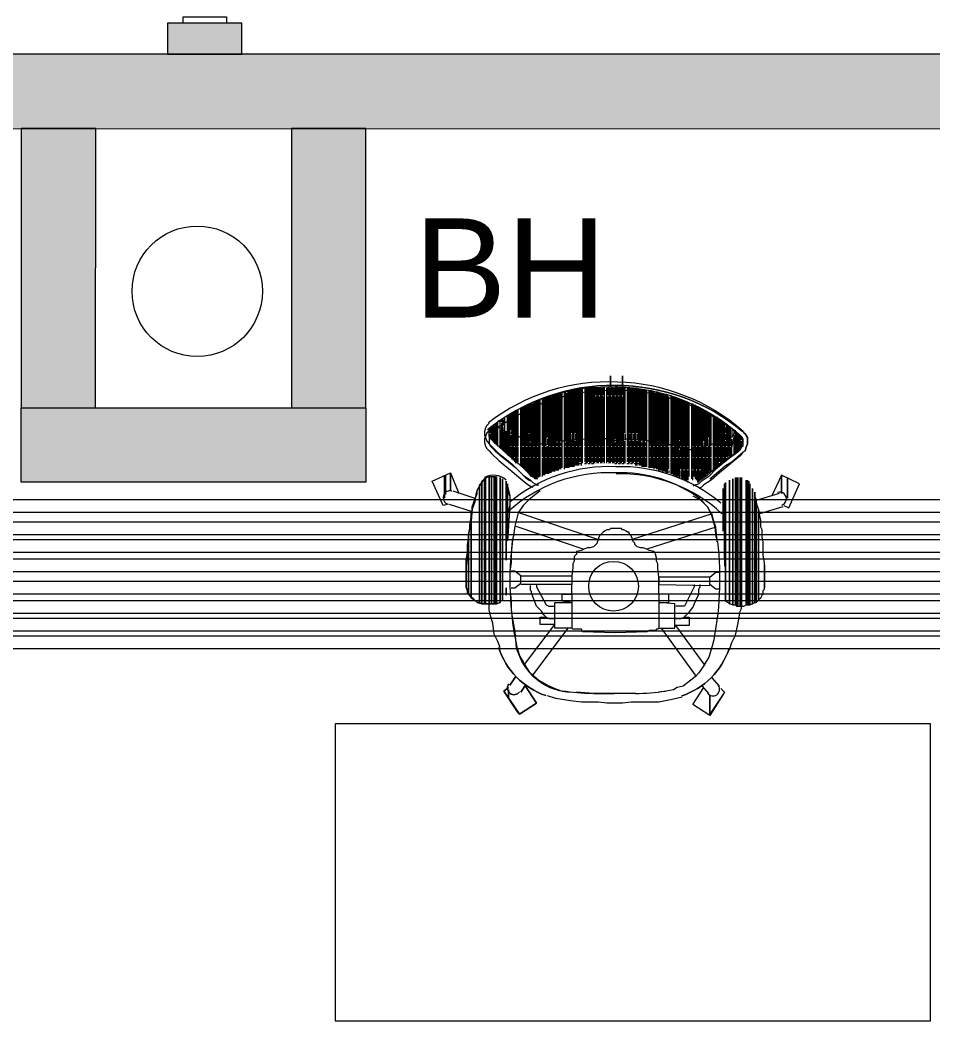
# Model space of a CAD drawing. Header units: metres. Extents: x 29 to 86.9, y -23.2 to 39.7.
# Drawn here: x 73.552 to 75.393, y -15.424 to -13.406 of the extents above; entities that cross this region are included whole.
import ezdxf

# ---------------------------------------------------------------- set-up
doc = ezdxf.new("R2010")
doc.units = ezdxf.units.M
doc.header["$LTSCALE"] = 100
doc.layers.get('0').update_dxf_attribs({"color": 254})
doc.layers.add('Arqui', color=8, linetype='Continuous', lineweight=0)
doc.layers.add('P-PIPE', color=7, linetype='Continuous', lineweight=18)
doc.styles.add('PDF Arial', font='arial.ttf')

# ---------------------------------------------------------------- blocks, each defined once
blk = doc.blocks.new('A$C9582355f')
at = {"layer": 'Arqui', "ltscale": 0.03}
h = blk.add_hatch(color=256, dxfattribs=at)
h.dxf.hatch_style = 1
h.paths.add_polyline_path([(53.7142, 9.5392), (53.7142, 9.6892), (45.0166, 9.6891), (45.0165, 9.752), (44.8665, 9.752), (44.8666, 9.6892), (42.2667, 9.6898), (42.2668, 8.8269), (42.7667, 8.8263), (42.7667, 9.5396), (42.6167, 9.5396), (42.6166, 8.9764), (42.4168, 8.9769), (42.4167, 9.5398)])
h = blk.add_hatch(color=256, dxfattribs=at)
h.dxf.hatch_style = 1
h.paths.add_polyline_path([(45.1166, 9.5396), (45.1165, 8.9764), (45.2666, 8.9764), (45.2666, 9.5396)])
h.paths.add_polyline_path([(45.2666, 8.9764), (45.2666, 8.8263), (44.5715, 8.8263), (44.5715, 9.5396), (44.7216, 9.5396), (44.7215, 8.9764)])
at = {"layer": 'Arqui'}
for points in [[(44.8665, 9.752), (44.8666, 9.6892), (45.0166, 9.6892), (45.0165, 9.752)], [(53.7142, 9.5392), (53.7142, 9.6892), (42.4167, 9.6898), (42.4167, 9.5397)], [(44.5715, 9.5396), (44.5715, 8.9764), (44.7215, 8.9764), (44.7216, 9.5396)], [(45.1166, 9.5396), (45.1165, 8.9764), (45.2666, 8.9764), (45.2666, 9.5396)], [(45.7599, 9.019), (45.7599, 9.0411)], [(45.7843, 9.019), (45.7843, 9.0411)], [(45.7843, 9.019), (45.7843, 9.0411)], [(45.2666, 8.9764), (45.2666, 8.8263), (44.5715, 8.8263), (44.5715, 8.9763)], [(45.6621, 8.5862), (45.6621, 8.6008), (45.6816, 8.6008), (45.6816, 8.5837)], [(45.6474, 8.5837), (45.6816, 8.5837), (45.6816, 8.5324), (45.6474, 8.5324)], [(45.8895, 8.5813), (45.8577, 8.5837), (45.8577, 8.5324), (45.8895, 8.5324)], [(45.5691, 8.4345), (45.5569, 8.4174)], [(45.5887, 8.4174), (45.5789, 8.4028)], [(45.5887, 8.415), (45.6107, 8.3807), (45.5765, 8.3587), (45.5447, 8.4052), (45.5545, 8.4125), (45.5447, 8.4052), (45.5765, 8.3587), (45.6107, 8.3807)], [(45.574, 8.3612), (45.5447, 8.4052)], [(46.4055, 8.3392), (45.2047, 8.3392), (45.2047, 7.74), (46.4055, 7.74)]]:
    blk.add_lwpolyline(points, close=True, dxfattribs=at)
for points in [[(44.898, 9.752), (44.898, 9.7646), (44.9851, 9.7646), (44.9851, 9.752)], [(45.6425, 8.8478), (45.6425, 8.9041), (45.6425, 9.0019)], [(45.6449, 8.8992), (45.6449, 9.0019)], [(45.6474, 8.8478), (45.6474, 8.9065), (45.6474, 9.0019)], [(45.6498, 8.8503), (45.6498, 9.0044)], [(45.6523, 8.9114), (45.6523, 9.0044)], [(45.6547, 8.8503), (45.6547, 8.909), (45.6547, 9.0044)], [(45.6572, 8.8527), (45.6572, 9.0068)], [(45.6596, 8.9114), (45.6596, 9.0068)], [(45.6621, 8.8552), (45.6621, 8.909), (45.6621, 9.0068)], [(45.667, 8.8527), (45.667, 9.0068)], [(45.6694, 8.9114), (45.6694, 9.0068), (45.6694, 9.0093)], [(45.6719, 8.8552), (45.6719, 8.909), (45.6719, 9.0068)], [(45.6743, 8.8552), (45.6743, 9.0093)], [(45.6767, 8.8992), (45.6767, 9.0068), (45.6767, 9.0093)], [(45.6792, 8.8576), (45.6792, 8.909), (45.6792, 9.0117)], [(45.6816, 8.9261), (45.6816, 9.0117)], [(45.6841, 8.8992), (45.6841, 9.0068), (45.6841, 9.0117)], [(45.6865, 8.8576), (45.6865, 8.9114), (45.6865, 9.0117)], [(45.689, 8.9261), (45.689, 9.0117)], [(45.6914, 8.8992), (45.6914, 9.0068), (45.6914, 9.0142)], [(45.6939, 8.8601), (45.6939, 8.9114), (45.6939, 9.0142)], [(45.6963, 8.8601), (45.6963, 8.9139), (45.6963, 9.0142)], [(45.6988, 8.8992), (45.6988, 9.0068), (45.6988, 9.0142)], [(45.7012, 8.8601), (45.7012, 9.0142)], [(45.7036, 8.865), (45.7036, 8.9139), (45.7036, 9.0142)], [(45.7085, 8.8992), (45.7085, 9.0068), (45.7085, 9.0166)], [(45.711, 8.8625), (45.711, 9.0166)], [(45.7134, 8.865), (45.7134, 8.9139), (45.7134, 9.0166)], [(45.7159, 8.8992), (45.7159, 9.0068), (45.7159, 9.0166)], [(45.7183, 8.8625), (45.7183, 9.0166)], [(45.7208, 8.865), (45.7208, 8.9139), (45.7208, 9.0166)], [(45.7232, 8.8992), (45.7232, 9.0068), (45.7232, 9.0166)], [(45.7257, 8.8625), (45.7257, 9.0166)], [(45.7281, 8.865), (45.7281, 8.9139), (45.7281, 9.0166)], [(45.7305, 9.0019), (45.7305, 9.0068), (45.7305, 9.0166), (45.7305, 9.019)], [(45.733, 8.865), (45.733, 9.019)], [(45.7354, 8.865), (45.7354, 8.9139), (45.7354, 9.0166)], [(45.7379, 9.0019), (45.7379, 9.0068), (45.7379, 9.0166), (45.7379, 9.019)], [(45.7403, 8.865), (45.7403, 9.019)], [(45.7428, 8.865), (45.7428, 8.9139), (45.7428, 9.0166)], [(45.7452, 9.0019), (45.7452, 9.0068), (45.7452, 9.0166), (45.7452, 9.019)], [(45.7477, 8.865), (45.7477, 9.019)], [(45.7526, 8.865), (45.7526, 8.9139), (45.7526, 9.0166)], [(45.755, 9.0019), (45.755, 9.0068), (45.755, 9.0166), (45.755, 9.019)], [(45.7574, 8.865), (45.7574, 9.019)], [(45.7599, 8.865), (45.7599, 8.9139), (45.7599, 9.0166)], [(45.7623, 9.0019), (45.7623, 9.0068), (45.7623, 9.0166), (45.7623, 9.019)], [(45.7648, 8.865), (45.7648, 9.019)], [(45.7672, 8.865), (45.7672, 8.9139), (45.7672, 9.0166)], [(45.7697, 9.0019), (45.7697, 9.0068), (45.7697, 9.0166), (45.7697, 9.019)], [(45.7721, 8.8625), (45.7721, 9.019)], [(45.7746, 8.865), (45.7746, 8.9139), (45.7746, 9.0166)], [(45.777, 9.0019), (45.777, 9.0068), (45.777, 9.0166), (45.777, 9.019)], [(45.7795, 8.8625), (45.7795, 9.019)], [(45.7819, 8.865), (45.7819, 8.9139), (45.7819, 9.0166)], [(45.7843, 9.0019), (45.7843, 9.0068), (45.7843, 9.0166), (45.7843, 9.019)], [(45.7868, 8.8625), (45.7868, 9.019)], [(45.7892, 8.9261), (45.7892, 9.0166)], [(45.7941, 8.8992), (45.7941, 9.0068), (45.7941, 9.0166)], [(45.7966, 8.8625), (45.7966, 8.9114), (45.7966, 9.0166)], [(45.799, 8.9261), (45.799, 9.0166)], [(45.8015, 8.8992), (45.8015, 9.0068), (45.8015, 9.0166)], [(45.8039, 8.8625), (45.8039, 8.9114), (45.8039, 9.0166)], [(45.8064, 8.9261), (45.8064, 9.0166)], [(45.8088, 8.8992), (45.8088, 9.0068), (45.8088, 9.0166)], [(45.8113, 8.8601), (45.8113, 8.9114), (45.8113, 9.0166)], [(45.8137, 8.9261), (45.8137, 9.0166)], [(45.8161, 8.8992), (45.8161, 9.0068), (45.8161, 9.0142)], [(45.8186, 8.8601), (45.8186, 8.9114), (45.8186, 9.0142)], [(45.821, 8.8601), (45.821, 9.0142)], [(45.8235, 8.9114), (45.8235, 9.0068), (45.8235, 9.0142)], [(45.8259, 8.8576), (45.8259, 8.909), (45.8259, 9.0142)], [(45.8284, 8.8576), (45.8284, 9.0142)], [(45.8308, 8.9114), (45.8308, 9.0068), (45.8308, 9.0117)], [(45.8333, 8.8576), (45.8333, 8.909), (45.8333, 9.0117)], [(45.8382, 8.8552), (45.8382, 9.0117)], [(45.8406, 8.8992), (45.8406, 9.0068), (45.8406, 9.0117)], [(45.843, 8.8552), (45.843, 8.909), (45.843, 9.0117)], [(45.8455, 8.8552), (45.8455, 8.9065), (45.8455, 9.0093)], [(45.8479, 8.8992), (45.8479, 9.0068), (45.8479, 9.0093)], [(45.8504, 8.8552), (45.8504, 8.9065), (45.8504, 9.0068)], [(45.8528, 8.8527), (45.8528, 8.9065), (45.8528, 9.0093)], [(45.8553, 8.8992), (45.8553, 9.0068), (45.8553, 9.0093)], [(45.8577, 8.8503), (45.8577, 8.9065), (45.8577, 9.0068)], [(45.8602, 8.8503), (45.8602, 8.9041), (45.8602, 9.0068)], [(45.8626, 8.8992), (45.8626, 8.9017), (45.8626, 9.0068)], [(45.8651, 8.8478), (45.8651, 9.0044)], [(45.8675, 8.8478), (45.8675, 8.9017), (45.8675, 9.0044)], [(45.8699, 8.8992), (45.8699, 8.9017), (45.8699, 9.0044)], [(45.8724, 8.8454), (45.8724, 9.0044)], [(45.8748, 8.8454), (45.8748, 8.9017), (45.8748, 9.0019)], [(45.8822, 8.843), (45.8822, 9.0019)], [(45.5911, 8.8992), (45.5911, 8.9824)], [(45.5936, 8.8454), (45.5936, 8.9114), (45.5936, 8.9824)], [(45.596, 8.9261), (45.596, 8.9848)], [(45.5985, 8.9114), (45.5985, 8.9848)], [(45.6009, 8.8381), (45.6009, 8.909), (45.6009, 8.9848)], [(45.6034, 8.8381), (45.6034, 8.9065), (45.6034, 8.9848)], [(45.6058, 8.8992), (45.6058, 8.9872)], [(45.6083, 8.8332), (45.6083, 8.9065), (45.6083, 8.9897)], [(45.6107, 8.8332), (45.6107, 8.9065), (45.6107, 8.9897)], [(45.6132, 8.8992), (45.6132, 8.9041), (45.6132, 8.9897)], [(45.6156, 8.8356), (45.6156, 8.9041), (45.6156, 8.9921)], [(45.618, 8.8381), (45.618, 8.9041), (45.618, 8.9946)], [(45.6229, 8.8992), (45.6229, 8.9041), (45.6229, 8.9946)], [(45.6254, 8.8405), (45.6254, 8.9041), (45.6254, 8.9946)], [(45.6278, 8.8405), (45.6278, 8.9041), (45.6278, 8.997)], [(45.6303, 8.8992), (45.6303, 8.9017), (45.6303, 8.997)], [(45.6327, 8.9163), (45.6327, 8.997)], [(45.6352, 8.843), (45.6352, 8.9017), (45.6352, 8.9995)], [(45.6376, 8.8992), (45.6376, 8.9017), (45.6376, 8.9995)], [(45.6401, 8.8454), (45.6401, 8.9041), (45.6401, 8.9995)], [(45.7305, 8.8992), (45.7305, 8.9995)], [(45.7379, 8.8992), (45.7379, 8.9995)], [(45.7452, 8.8992), (45.7452, 8.9995)], [(45.755, 8.8992), (45.755, 8.9995)], [(45.7623, 8.8992), (45.7623, 8.9995)], [(45.7697, 8.9139), (45.7697, 8.9995)], [(45.777, 8.8992), (45.777, 8.9995)], [(45.7843, 8.8992), (45.7843, 8.9995)], [(45.8773, 8.8992), (45.8773, 8.9017), (45.8773, 8.9995)], [(45.8846, 8.843), (45.8846, 8.9017), (45.8846, 8.9995)], [(45.8871, 8.8992), (45.8871, 8.9017), (45.8871, 8.9995)], [(45.8895, 8.8405), (45.8895, 8.9995)], [(45.892, 8.8381), (45.892, 8.8992), (45.892, 8.997)], [(45.8944, 8.8992), (45.8944, 8.997)], [(45.8968, 8.8381), (45.8968, 8.8968), (45.8968, 8.9946)], [(45.8993, 8.9114), (45.8993, 8.9946)], [(45.9017, 8.8992), (45.9017, 8.9946)], [(45.9042, 8.8332), (45.9042, 8.8919), (45.9042, 8.9921)], [(45.9066, 8.8332), (45.9066, 8.9921)], [(45.9091, 8.8992), (45.9091, 8.9897)], [(45.9115, 8.8307), (45.9115, 8.8919), (45.9115, 8.9897)], [(45.914, 8.8283), (45.914, 8.9897)], [(45.9164, 8.8992), (45.9164, 8.9872)], [(45.9189, 8.8381), (45.9189, 8.8919), (45.9189, 8.9872)], [(45.9237, 8.8332), (45.9237, 8.9848)], [(45.9262, 8.8992), (45.9262, 8.9848)], [(45.9286, 8.8381), (45.9286, 8.8943), (45.9286, 8.9824)], [(45.9311, 8.8332), (45.9311, 8.9824)], [(45.5569, 8.8796), (45.5569, 8.9628)], [(45.5594, 8.931), (45.5594, 8.9652)], [(45.5618, 8.8723), (45.5618, 8.9237), (45.5618, 8.9652)], [(45.5642, 8.8699), (45.5642, 8.9212), (45.5642, 8.9677)], [(45.5667, 8.8992), (45.5667, 8.9677)], [(45.5691, 8.865), (45.5691, 8.9212), (45.5691, 8.9701)], [(45.5716, 8.865), (45.5716, 8.9188), (45.5716, 8.9701)], [(45.574, 8.8992), (45.574, 8.9188), (45.574, 8.9726)], [(45.5789, 8.8601), (45.5789, 8.9188), (45.5789, 8.975)], [(45.5814, 8.8576), (45.5814, 8.9163), (45.5814, 8.975)], [(45.5838, 8.8992), (45.5838, 8.9163), (45.5838, 8.9775)], [(45.5863, 8.8552), (45.5863, 8.9775)], [(45.5887, 8.8503), (45.5887, 8.9139), (45.5887, 8.9799)], [(45.9335, 8.8992), (45.9335, 8.9799)], [(45.936, 8.8258), (45.936, 8.8943), (45.936, 8.9775)], [(45.9384, 8.8283), (45.9384, 8.8968), (45.9384, 8.9775)], [(45.9409, 8.8992), (45.9409, 8.975)], [(45.9433, 8.8332), (45.9433, 8.8968), (45.9433, 8.975)], [(45.9458, 8.8356), (45.9458, 8.8992), (45.9458, 8.9726)], [(45.9482, 8.909), (45.9482, 8.9726)], [(45.9506, 8.8381), (45.9506, 8.9701)], [(45.9531, 8.8405), (45.9531, 8.9017), (45.9531, 8.9701)], [(45.9555, 8.8992), (45.9555, 8.9017), (45.9555, 8.9677)], [(45.958, 8.9163), (45.958, 8.9677)], [(45.9604, 8.8478), (45.9604, 8.9041), (45.9604, 8.9652)], [(45.9629, 8.8992), (45.9629, 8.9041), (45.9629, 8.9628)], [(45.5153, 8.9457), (45.5104, 8.9408), (45.508, 8.9359), (45.5056, 8.9286), (45.5056, 8.9212), (45.508, 8.9163), (45.5104, 8.909), (45.5153, 8.9041), (45.5202, 8.8992), (45.5349, 8.8845), (45.5471, 8.8748), (45.5618, 8.8625), (45.5765, 8.8478), (45.5887, 8.8356), (45.596, 8.8307), (45.6009, 8.8283)], [(45.5153, 8.9457), (45.5153, 8.9457)], [(45.5251, 8.9065), (45.5251, 8.9432)], [(45.5276, 8.9041), (45.5276, 8.9432)], [(45.53, 8.9017), (45.53, 8.9457)], [(45.5325, 8.8992), (45.5325, 8.9432), (45.5325, 8.9481)], [(45.5373, 8.8968), (45.5373, 8.9359), (45.5373, 8.9506)], [(45.5398, 8.9481), (45.5398, 8.9506)], [(45.5422, 8.8943), (45.5422, 8.931), (45.5422, 8.953)], [(45.5447, 8.9457), (45.5447, 8.953)], [(45.5447, 8.9408), (45.5447, 8.9432)], [(45.5471, 8.887), (45.5471, 8.9286), (45.5471, 8.9555)], [(45.552, 8.8821), (45.552, 8.8919), (45.552, 8.9579)], [(45.5545, 8.8796), (45.5545, 8.9261), (45.5545, 8.9603)], [(45.7721, 8.9139), (45.7721, 8.9432)], [(45.9678, 8.8503), (45.9678, 8.9041), (45.9678, 8.9603)], [(45.9702, 8.8527), (45.9702, 8.9065), (45.9702, 8.9603)], [(45.9727, 8.8992), (45.9727, 8.9579)], [(45.9751, 8.8576), (45.9751, 8.9065), (45.9751, 8.9579)], [(45.9776, 8.8576), (45.9776, 8.9065), (45.9776, 8.9555)], [(45.98, 8.8992), (45.98, 8.953)], [(45.9824, 8.8625), (45.9824, 8.909), (45.9824, 8.953)], [(45.9849, 8.865), (45.9849, 8.9506)], [(45.9873, 8.8992), (45.9873, 8.9481)], [(45.9898, 8.8699), (45.9898, 8.9114), (45.9898, 8.9457)], [(45.9922, 8.9408), (45.9922, 8.9457)], [(45.9947, 8.8992), (45.9947, 8.9432)], [(45.5153, 8.931), (45.5104, 8.9261), (45.508, 8.9188), (45.5056, 8.9139), (45.5056, 8.9065), (45.508, 8.8992), (45.5104, 8.8943), (45.5153, 8.8894), (45.5202, 8.8845), (45.5349, 8.8699), (45.5471, 8.8601), (45.5618, 8.8478), (45.5789, 8.8332), (45.5911, 8.8234), (45.5985, 8.8185), (45.6034, 8.8161)], [(45.5153, 8.9237), (45.5153, 8.9286)], [(45.5202, 8.9237), (45.5178, 8.9188), (45.5153, 8.9163), (45.5153, 8.9114), (45.5153, 8.909), (45.5153, 8.9041), (45.5178, 8.8992), (45.5227, 8.8943), (45.5276, 8.8894), (45.5422, 8.8772), (45.5545, 8.8674), (45.5691, 8.8552), (45.5838, 8.8405), (45.5985, 8.8307), (45.6034, 8.8258), (45.6083, 8.8234), (45.6107, 8.8209), (45.6156, 8.8209)], [(45.5178, 8.9261), (45.5178, 8.9334)], [(45.5178, 8.9139), (45.5178, 8.9237)], [(45.5202, 8.9114), (45.5202, 8.9383)], [(45.5227, 8.909), (45.5227, 8.9408)], [(45.5398, 8.8943), (45.5398, 8.931)], [(45.5496, 8.8845), (45.5496, 8.9286), (45.5422, 8.8919)], [(45.5447, 8.9383), (45.5447, 8.931)], [(45.5447, 8.8894), (45.5447, 8.8919), (45.5447, 8.9286)], [(45.5594, 8.9286), (45.5594, 8.9237)], [(45.5594, 8.8992), (45.5594, 8.9212)], [(45.596, 8.9237), (45.596, 8.9114)], [(45.6816, 8.9237), (45.6816, 8.9114)], [(45.689, 8.9237), (45.689, 8.9114)], [(45.7892, 8.9237), (45.7892, 8.9114)], [(45.799, 8.9237), (45.799, 8.9114)], [(45.8064, 8.9237), (45.8064, 8.9114)], [(45.8137, 8.9237), (45.8137, 8.9114)], [(46.0216, 8.9212), (46.024, 8.9163), (46.0265, 8.9139), (46.0265, 8.909), (46.0265, 8.9041), (46.0265, 8.8992), (46.024, 8.8968), (46.0216, 8.8919), (46.0167, 8.887), (45.9996, 8.8748), (45.9873, 8.865), (45.9727, 8.8527), (45.958, 8.8381), (45.9433, 8.8283), (45.9384, 8.8234), (45.9335, 8.8209), (45.9311, 8.8209), (45.9262, 8.8185)], [(46.0289, 8.9261), (46.0314, 8.9237), (46.0362, 8.9163), (46.0362, 8.909), (46.0362, 8.9041), (46.0338, 8.8968), (46.0314, 8.8894), (46.0265, 8.887), (46.0216, 8.8796), (46.0069, 8.8674), (45.9947, 8.8576), (45.98, 8.8454), (45.9629, 8.8307), (45.9482, 8.8209), (45.9433, 8.8161), (45.9384, 8.8136)], [(45.9604, 8.8332), (45.9776, 8.8478), (45.9922, 8.8601), (46.0045, 8.8674), (46.0216, 8.8821), (46.0265, 8.887), (46.0314, 8.8894), (46.0338, 8.8968), (46.0362, 8.9041), (46.0362, 8.909), (46.0362, 8.9163), (46.0314, 8.9237), (46.0289, 8.9261), (46.0289, 8.9286)], [(45.9922, 8.9261), (45.9922, 8.9383)], [(45.9922, 8.9237), (45.9922, 8.9114)], [(45.9971, 8.8748), (45.9971, 8.9408)], [(45.9996, 8.8796), (45.9996, 8.9163), (45.9996, 8.9383)], [(46.0093, 8.8821), (46.0093, 8.9212), (45.9996, 8.8772)], [(46.002, 8.8992), (46.002, 8.9163), (46.002, 8.9359)], [(46.0045, 8.9334), (46.0045, 8.9359)], [(46.0045, 8.931), (46.0045, 8.9163)], [(46.0118, 8.8845), (46.0118, 8.8919), (46.0118, 8.931)], [(46.0142, 8.887), (46.0142, 8.9286)], [(46.0167, 8.8894), (46.0167, 8.9261)], [(46.0191, 8.8919), (46.0191, 8.9237)], [(46.0216, 8.8943), (46.0216, 8.9212)], [(45.9678, 8.9041), (45.936, 8.8943), (45.9213, 8.8919), (45.9042, 8.8919), (45.8993, 8.8968), (45.892, 8.8992), (45.8846, 8.9017), (45.8626, 8.9017), (45.8602, 8.9065), (45.8186, 8.9114), (45.7721, 8.9139), (45.7232, 8.9139), (45.6816, 8.9114), (45.6792, 8.909), (45.6572, 8.909), (45.6498, 8.909), (45.6425, 8.9041), (45.6376, 8.9017), (45.618, 8.9041), (45.6058, 8.9065), (45.574, 8.9188)], [(45.596, 8.843), (45.596, 8.909)], [(45.5985, 8.8992), (45.5985, 8.9065)], [(45.6327, 8.9139), (45.6327, 8.9017)], [(45.6523, 8.8992), (45.6523, 8.9065)], [(45.6596, 8.8992), (45.6596, 8.9065)], [(45.6694, 8.8992), (45.6694, 8.9065)], [(45.6816, 8.8576), (45.6816, 8.909)], [(45.689, 8.8601), (45.689, 8.909)], [(45.7697, 8.909), (45.7697, 8.9114)], [(45.7697, 8.8992), (45.7697, 8.9065)], [(45.7892, 8.865), (45.7892, 8.909)], [(45.799, 8.865), (45.799, 8.909)], [(45.8064, 8.865), (45.8064, 8.909)], [(45.8137, 8.8601), (45.8137, 8.909)], [(45.8235, 8.8992), (45.8235, 8.9065)], [(45.8308, 8.8992), (45.8308, 8.9065)], [(45.8993, 8.909), (45.8993, 8.8943)], [(45.9482, 8.9065), (45.9482, 8.8992)], [(45.958, 8.9139), (45.958, 8.9017)], [(45.9922, 8.8699), (45.9922, 8.909)], [(46.0045, 8.8796), (46.0045, 8.9139)], [(46.024, 8.9114), (46.024, 8.9188)], [(46.024, 8.8968), (46.024, 8.909)], [(46.0265, 8.9017), (46.0265, 8.9139)], [(45.5594, 8.8772), (45.5594, 8.8821), (45.5594, 8.8919), (45.5594, 8.8968)], [(45.5667, 8.8772), (45.5667, 8.8821), (45.5667, 8.8919), (45.5667, 8.8968)], [(45.574, 8.8772), (45.574, 8.8821), (45.574, 8.8919), (45.574, 8.8968)], [(45.5838, 8.8772), (45.5838, 8.8821), (45.5838, 8.8919), (45.5838, 8.8968)], [(45.5911, 8.8772), (45.5911, 8.8821), (45.5911, 8.8919), (45.5911, 8.8968)], [(45.5985, 8.8772), (45.5985, 8.8821), (45.5985, 8.8919), (45.5985, 8.8968)], [(45.6058, 8.8772), (45.6058, 8.8821), (45.6058, 8.8919), (45.6058, 8.8968)], [(45.6132, 8.8772), (45.6132, 8.8821), (45.6132, 8.8919), (45.6132, 8.8968)], [(45.6229, 8.8772), (45.6229, 8.8821), (45.6229, 8.8919), (45.6229, 8.8968)], [(45.6303, 8.8772), (45.6303, 8.8821), (45.6303, 8.8919), (45.6303, 8.8968)], [(45.6327, 8.843), (45.6327, 8.8992)], [(45.6376, 8.8772), (45.6376, 8.8821), (45.6376, 8.8919), (45.6376, 8.8968)], [(45.6449, 8.8772), (45.6449, 8.8821), (45.6449, 8.8919), (45.6449, 8.8968)], [(45.6523, 8.8772), (45.6523, 8.8821), (45.6523, 8.8919), (45.6523, 8.8968)], [(45.6596, 8.8772), (45.6596, 8.8821), (45.6596, 8.8919), (45.6596, 8.8968)], [(45.6694, 8.8772), (45.6694, 8.8821), (45.6694, 8.8919), (45.6694, 8.8968)], [(45.6767, 8.8772), (45.6767, 8.8821), (45.6767, 8.8919), (45.6767, 8.8968)], [(45.6841, 8.8772), (45.6841, 8.8821), (45.6841, 8.8919), (45.6841, 8.8968)], [(45.6914, 8.8772), (45.6914, 8.8821), (45.6914, 8.8919), (45.6914, 8.8968)], [(45.6988, 8.8772), (45.6988, 8.8821), (45.6988, 8.8919), (45.6988, 8.8968)], [(45.7085, 8.8772), (45.7085, 8.8821), (45.7085, 8.8919), (45.7085, 8.8968)], [(45.7159, 8.8772), (45.7159, 8.8821), (45.7159, 8.8919), (45.7159, 8.8968)], [(45.7232, 8.8772), (45.7232, 8.8821), (45.7232, 8.8919), (45.7232, 8.8968)], [(45.7305, 8.8772), (45.7305, 8.8821), (45.7305, 8.8919), (45.7305, 8.8968)], [(45.7379, 8.8772), (45.7379, 8.8821), (45.7379, 8.8919), (45.7379, 8.8968)], [(45.7452, 8.8772), (45.7452, 8.8821), (45.7452, 8.8919), (45.7452, 8.8968)], [(45.755, 8.8772), (45.755, 8.8821), (45.755, 8.8919), (45.755, 8.8968)], [(45.7623, 8.8772), (45.7623, 8.8821), (45.7623, 8.8919), (45.7623, 8.8968)], [(45.7697, 8.8772), (45.7697, 8.8821), (45.7697, 8.8919), (45.7697, 8.8968)], [(45.777, 8.8772), (45.777, 8.8821), (45.777, 8.8919), (45.777, 8.8968)], [(45.7843, 8.8772), (45.7843, 8.8821), (45.7843, 8.8919), (45.7843, 8.8968)], [(45.7941, 8.8772), (45.7941, 8.8821), (45.7941, 8.8919), (45.7941, 8.8968)], [(45.8015, 8.8772), (45.8015, 8.8821), (45.8015, 8.8919), (45.8015, 8.8968)], [(45.8088, 8.8772), (45.8088, 8.8821), (45.8088, 8.8919), (45.8088, 8.8968)], [(45.8161, 8.8772), (45.8161, 8.8821), (45.8161, 8.8919), (45.8161, 8.8968)], [(45.8235, 8.8772), (45.8235, 8.8821), (45.8235, 8.8919), (45.8235, 8.8968)], [(45.8308, 8.8772), (45.8308, 8.8821), (45.8308, 8.8919), (45.8308, 8.8968)], [(45.8406, 8.8772), (45.8406, 8.8821), (45.8406, 8.8919), (45.8406, 8.8968)], [(45.8479, 8.8772), (45.8479, 8.8821), (45.8479, 8.8919), (45.8479, 8.8968)], [(45.8553, 8.8772), (45.8553, 8.8821), (45.8553, 8.8919), (45.8553, 8.8968)], [(45.8626, 8.8772), (45.8626, 8.8821), (45.8626, 8.8919), (45.8626, 8.8968)], [(45.8699, 8.8772), (45.8699, 8.8821), (45.8699, 8.8919), (45.8699, 8.8968)], [(45.8773, 8.8772), (45.8773, 8.8821), (45.8773, 8.8919), (45.8773, 8.8968)], [(45.8871, 8.8772), (45.8871, 8.8821), (45.8871, 8.8919), (45.8871, 8.8968)], [(45.8944, 8.8772), (45.8944, 8.8821), (45.8944, 8.8919), (45.8944, 8.8968)], [(45.8993, 8.8356), (45.8993, 8.8919)], [(45.9017, 8.8772), (45.9017, 8.8821), (45.9017, 8.8919), (45.9017, 8.8943), (45.9017, 8.8968)], [(45.9091, 8.8772), (45.9091, 8.8821), (45.9091, 8.8919), (45.9091, 8.8968)], [(45.9164, 8.8772), (45.9164, 8.8821), (45.9164, 8.8919), (45.9164, 8.8968)], [(45.9262, 8.8772), (45.9262, 8.8821), (45.9262, 8.8919), (45.9262, 8.8943), (45.9262, 8.8968)], [(45.9335, 8.8772), (45.9335, 8.8821), (45.9335, 8.8919), (45.9335, 8.8943), (45.9335, 8.8968)], [(45.9409, 8.8772), (45.9409, 8.8821), (45.9409, 8.8919), (45.9409, 8.8968)], [(45.9482, 8.8772), (45.9482, 8.8821), (45.9482, 8.8919), (45.9482, 8.8968)], [(45.9555, 8.8772), (45.9555, 8.8821), (45.9555, 8.8919), (45.9555, 8.8968)], [(45.958, 8.8454), (45.958, 8.8992)], [(45.9629, 8.8772), (45.9629, 8.8821), (45.9629, 8.8919), (45.9629, 8.8968)], [(45.9727, 8.8772), (45.9727, 8.8821), (45.9727, 8.8919), (45.9727, 8.8968)], [(45.98, 8.8772), (45.98, 8.8821), (45.98, 8.8919), (45.98, 8.8968)], [(45.9873, 8.8772), (45.9873, 8.8821), (45.9873, 8.8919), (45.9873, 8.8968)], [(45.9947, 8.8772), (45.9947, 8.8821), (45.9947, 8.8919), (45.9947, 8.8968)], [(46.002, 8.8796), (46.002, 8.8821), (46.002, 8.8919), (46.002, 8.8968)], [(45.5594, 8.8748), (45.5594, 8.8748)], [(45.5667, 8.8674), (45.5667, 8.8748)], [(45.574, 8.8674), (45.574, 8.8748)], [(45.574, 8.8625), (45.574, 8.865)], [(45.5838, 8.8552), (45.5838, 8.8748)], [(45.5911, 8.8478), (45.5911, 8.8748)], [(45.5985, 8.8405), (45.5985, 8.8454), (45.5985, 8.8748)], [(45.6058, 8.8356), (45.6058, 8.8454), (45.6058, 8.8748)], [(45.6132, 8.8356), (45.6132, 8.8454), (45.6132, 8.8748)], [(45.6229, 8.8381), (45.6229, 8.8454), (45.6229, 8.8748)], [(45.6303, 8.843), (45.6303, 8.8454), (45.6303, 8.8748)], [(45.6376, 8.8454), (45.6376, 8.8748)], [(45.6449, 8.8478), (45.6449, 8.8748)], [(45.6523, 8.8503), (45.6523, 8.8748)], [(45.6596, 8.8527), (45.6596, 8.8748)], [(45.6694, 8.8552), (45.6694, 8.8748)], [(45.6767, 8.8552), (45.6767, 8.8748)], [(45.6841, 8.8576), (45.6841, 8.8748)], [(45.6914, 8.8601), (45.6914, 8.8748)], [(45.6988, 8.8674), (45.6988, 8.8748)], [(45.6988, 8.8625), (45.6988, 8.865)], [(45.7085, 8.8674), (45.7085, 8.8748)], [(45.7085, 8.8625), (45.7085, 8.865)], [(45.7159, 8.8674), (45.7159, 8.8748)], [(45.7159, 8.8625), (45.7159, 8.865)], [(45.7232, 8.8674), (45.7232, 8.8748)], [(45.7232, 8.8625), (45.7232, 8.865)], [(45.7305, 8.8674), (45.7305, 8.8748)], [(45.7305, 8.865), (45.7305, 8.865)], [(45.7379, 8.8674), (45.7379, 8.8748)], [(45.7379, 8.865), (45.7379, 8.865)], [(45.7452, 8.8674), (45.7452, 8.8748)], [(45.7452, 8.865), (45.7452, 8.865)], [(45.755, 8.8674), (45.755, 8.8748)], [(45.755, 8.865), (45.755, 8.865)], [(45.7623, 8.8674), (45.7623, 8.8748)], [(45.7623, 8.865), (45.7623, 8.865)], [(45.7697, 8.8674), (45.7697, 8.8699), (45.7697, 8.8748)], [(45.7697, 8.8625), (45.7697, 8.865)], [(45.777, 8.8674), (45.777, 8.8748)], [(45.777, 8.8625), (45.777, 8.865)], [(45.7843, 8.8674), (45.7843, 8.8748)], [(45.7843, 8.8625), (45.7843, 8.865)], [(45.7941, 8.8674), (45.7941, 8.8748)], [(45.7941, 8.8625), (45.7941, 8.865)], [(45.8015, 8.8674), (45.8015, 8.8748)], [(45.8015, 8.8625), (45.8015, 8.865)], [(45.8088, 8.8674), (45.8088, 8.8748)], [(45.8088, 8.8625), (45.8088, 8.865)], [(45.8161, 8.8674), (45.8161, 8.8748)], [(45.8161, 8.8625), (45.8161, 8.865)], [(45.8235, 8.8576), (45.8235, 8.8748)], [(45.8308, 8.8576), (45.8308, 8.8748)], [(45.8406, 8.8552), (45.8406, 8.8748)], [(45.8479, 8.8527), (45.8479, 8.8748)], [(45.8553, 8.8527), (45.8553, 8.8748)], [(45.8626, 8.8503), (45.8626, 8.8748)], [(45.8699, 8.8478), (45.8699, 8.8748)], [(45.8773, 8.8527), (45.8773, 8.8748)], [(45.8871, 8.8405), (45.8871, 8.8454), (45.8871, 8.8748)], [(45.8944, 8.8381), (45.8944, 8.8454), (45.8944, 8.8748)], [(45.9017, 8.8527), (45.9017, 8.8748)], [(45.9091, 8.8527), (45.9091, 8.8748)], [(45.9164, 8.8527), (45.9164, 8.8748)], [(45.9262, 8.8527), (45.9262, 8.8748)], [(45.9335, 8.8527), (45.9335, 8.8748)], [(45.9409, 8.8527), (45.9409, 8.8748)], [(45.9482, 8.8356), (45.9482, 8.8454), (45.9482, 8.8748)], [(45.9555, 8.843), (45.9555, 8.8454), (45.9555, 8.8748)], [(45.9629, 8.8478), (45.9629, 8.8748)], [(45.9727, 8.8552), (45.9727, 8.8748)], [(45.98, 8.8674), (45.98, 8.8748)], [(45.98, 8.8625), (45.98, 8.865)], [(45.9873, 8.8674), (45.9873, 8.8748)], [(45.9947, 8.8723), (45.9947, 8.8748)], [(45.4004, 8.8283), (45.4371, 8.8454)], [(45.4322, 8.7818), (45.4224, 8.7794), (45.4004, 8.8283), (45.4371, 8.8454), (45.4542, 8.8038)], [(45.4248, 8.8405), (45.4248, 8.794), (45.4248, 8.8405)], [(45.4248, 8.8405), (45.4248, 8.794), (45.4248, 8.8405)], [(45.4273, 8.8405), (45.4273, 8.8014), (45.4273, 8.8405)], [(45.4273, 8.8405), (45.4273, 8.8014), (45.4273, 8.8405)], [(45.4371, 8.8454), (45.4371, 8.8087), (45.4371, 8.8454)], [(45.4371, 8.8454), (45.4371, 8.8087), (45.4371, 8.8454)], [(45.8773, 8.8503), (45.8773, 8.8454)], [(45.9017, 8.8503), (45.9017, 8.8454), (45.9017, 8.8356)], [(45.9091, 8.8307), (45.9091, 8.8356), (45.9091, 8.8454), (45.9091, 8.8503)], [(45.9164, 8.8307), (45.9164, 8.8356), (45.9164, 8.8454), (45.9164, 8.8503)], [(45.9262, 8.8307), (45.9262, 8.8356), (45.9262, 8.8454), (45.9262, 8.8503)], [(45.9335, 8.8307), (45.9335, 8.8356), (45.9335, 8.8454), (45.9335, 8.8503)], [(45.9409, 8.8307), (45.9409, 8.8356), (45.9409, 8.8454), (45.9409, 8.8503)], [(46.1096, 8.7794), (46.1194, 8.7745), (46.1414, 8.8234), (46.1047, 8.8405), (46.0852, 8.7989)], [(46.1047, 8.8405), (46.1047, 8.8038), (46.1047, 8.8405)], [(46.1414, 8.8234), (46.1047, 8.8405)], [(46.1047, 8.8405), (46.1047, 8.8038), (46.1047, 8.8405)], [(45.442, 8.8087), (45.486, 8.794), (45.4884, 8.7965), (45.4909, 8.8038), (45.4909, 8.8087), (45.4933, 8.8136), (45.4958, 8.8161), (45.4958, 8.8209), (45.4982, 8.8234), (45.5007, 8.8258), (45.5007, 8.8283), (45.5031, 8.8307), (45.5056, 8.8332), (45.508, 8.8356), (45.5104, 8.8356), (45.5153, 8.8381), (45.5178, 8.8381), (45.5202, 8.8381), (45.5251, 8.8381), (45.5276, 8.8381)], [(45.5056, 8.8332), (45.5031, 8.8307), (45.4982, 8.8234), (45.4909, 8.8112), (45.4884, 8.8014), (45.486, 8.7867), (45.4811, 8.772), (45.4786, 8.7476), (45.4738, 8.7207), (45.4713, 8.684), (45.4689, 8.6571), (45.4689, 8.64), (45.4689, 8.6253), (45.4689, 8.618), (45.4689, 8.6131), (45.4713, 8.6057), (45.4738, 8.6008), (45.4786, 8.5935), (45.486, 8.5886), (45.4909, 8.5837), (45.5007, 8.5813), (45.508, 8.5813), (45.5153, 8.5813), (45.5251, 8.5813), (45.53, 8.5813), (45.5373, 8.5837), (45.53, 8.5813), (45.5276, 8.5813), (45.5251, 8.5813), (45.5202, 8.5813), (45.5153, 8.5813), (45.508, 8.5813), (45.5056, 8.5813), (45.5007, 8.5813), (45.4958, 8.5837), (45.4909, 8.5837), (45.4884, 8.5862), (45.486, 8.5886), (45.4835, 8.5911), (45.4811, 8.5935), (45.4786, 8.596), (45.4762, 8.5984), (45.4738, 8.6008), (45.4713, 8.6033), (45.4713, 8.6057), (45.4713, 8.6106), (45.4689, 8.6131), (45.4689, 8.618), (45.4689, 8.6204), (45.4689, 8.6229), (45.4689, 8.6253), (45.4689, 8.6326), (45.4689, 8.6449), (45.4689, 8.6522), (45.4689, 8.662), (45.4689, 8.6693), (45.4713, 8.684), (45.4713, 8.7011), (45.4738, 8.7109), (45.4738, 8.7207), (45.4762, 8.7329), (45.4762, 8.7402), (45.4786, 8.7549), (45.4786, 8.7623), (45.4811, 8.7696), (45.4811, 8.7769), (45.4835, 8.7843), (45.486, 8.7916), (45.486, 8.794)], [(45.4958, 8.8209), (45.4958, 8.5837), (45.4958, 8.8209)], [(45.5007, 8.8258), (45.5007, 8.5813), (45.5007, 8.8258)], [(45.5056, 8.8332), (45.5056, 8.5813), (45.5056, 8.8332)], [(45.5056, 8.8332), (45.5056, 8.5813), (45.5056, 8.8332)], [(45.508, 8.8356), (45.508, 8.5813), (45.508, 8.8356)], [(45.5153, 8.8381), (45.5153, 8.5813), (45.5153, 8.8381)], [(45.5153, 8.8381), (45.5153, 8.5813), (45.5153, 8.8381)], [(45.5202, 8.8381), (45.5202, 8.5813), (45.5202, 8.8381)], [(45.5251, 8.8381), (45.5251, 8.5813), (45.5251, 8.8381)], [(45.5276, 8.8381), (45.5276, 8.5813), (45.5276, 8.8381)], [(45.53, 8.8381), (45.53, 8.5813), (45.53, 8.8381)], [(45.5373, 8.8356), (45.5373, 8.5837), (45.5373, 8.8356)], [(45.5422, 8.8332), (45.5422, 8.5862), (45.5422, 8.8332)], [(45.5496, 8.8283), (45.5496, 8.6693), (45.5496, 8.8283)], [(45.5496, 8.8283), (45.5496, 8.6767), (45.5496, 8.8283)], [(45.5496, 8.8283), (45.5496, 8.6815), (45.5496, 8.8283)], [(45.552, 8.8234), (45.552, 8.7133), (45.552, 8.8234)], [(45.552, 8.8209), (45.552, 8.7329), (45.552, 8.8209)], [(45.9164, 8.8258), (45.9164, 8.8283)], [(45.9898, 8.8234), (45.9898, 8.6742), (45.9898, 8.8234)], [(45.9922, 8.8258), (45.9922, 8.5886), (45.9922, 8.8258)], [(45.9922, 8.8258), (45.9922, 8.5862), (45.9922, 8.8258)], [(45.9996, 8.8307), (45.9996, 8.5813), (45.9996, 8.8307)], [(46.0069, 8.8332), (46.0069, 8.5788), (46.0069, 8.8332)], [(46.0118, 8.8356), (46.0118, 8.5788), (46.0118, 8.8356)], [(46.0142, 8.8356), (46.0142, 8.5764), (46.0142, 8.8356)], [(46.0167, 8.8356), (46.0167, 8.5764), (46.0167, 8.8356)], [(46.0216, 8.8356), (46.0216, 8.5764), (46.0216, 8.8356)], [(46.024, 8.8356), (46.024, 8.5764), (46.024, 8.8356)], [(46.0338, 8.8307), (46.0338, 8.5788), (46.0338, 8.8307)], [(46.0362, 8.8307), (46.0362, 8.5788), (46.0362, 8.8307)], [(46.0387, 8.8283), (46.0387, 8.5788), (46.0387, 8.8283)], [(46.0411, 8.8234), (46.0411, 8.5788), (46.0411, 8.8234)], [(46.117, 8.8356), (46.117, 8.7965), (46.117, 8.8356)], [(46.117, 8.8356), (46.117, 8.794), (46.117, 8.8356)], [(46.117, 8.8356), (46.117, 8.7965), (46.117, 8.8356)], [(46.117, 8.8356), (46.117, 8.794), (46.117, 8.8356)], [(45.552, 8.8185), (45.5569, 8.7989), (45.5569, 8.7867), (45.5569, 8.7794), (45.552, 8.7085)], [(45.5545, 8.8087), (45.5545, 8.8038), (45.5569, 8.7989), (45.5569, 8.7965), (45.5569, 8.7916), (45.5569, 8.7794), (45.5545, 8.7696)], [(45.618, 8.8087), (45.596, 8.7916), (45.5911, 8.7867), (45.5838, 8.7794), (45.574, 8.7647), (45.5667, 8.7378), (45.5642, 8.7182), (45.5618, 8.7085), (45.5594, 8.684), (45.5594, 8.6644), (45.5569, 8.6473), (45.5569, 8.6277), (45.5569, 8.6131), (45.5594, 8.5862), (45.5594, 8.5691), (45.5618, 8.5544), (45.5642, 8.5397), (45.5667, 8.525), (45.5691, 8.5006), (45.574, 8.4859), (45.5765, 8.4761), (45.5838, 8.4639), (45.5863, 8.459), (45.596, 8.4443), (45.6034, 8.437), (45.6156, 8.4272), (45.6327, 8.4174), (45.6474, 8.4101), (45.6621, 8.4052), (45.6767, 8.4028)], [(45.9873, 8.8136), (45.9873, 8.728), (45.9873, 8.8136)], [(45.9873, 8.8112), (45.9873, 8.7354), (45.9873, 8.8112)], [(45.9898, 8.8185), (45.9898, 8.7109), (45.9898, 8.8185)], [(46.046, 8.8136), (46.046, 8.5813), (46.046, 8.8136)], [(46.0998, 8.8038), (46.0534, 8.7892), (46.0534, 8.7916), (46.0509, 8.7989), (46.0509, 8.8063)], [(46.0509, 8.8063), (46.0509, 8.5837), (46.0509, 8.8063)], [(45.4346, 8.7818), (45.4811, 8.7671)], [(45.9262, 8.7989), (45.9433, 8.7892), (45.9482, 8.7843), (45.9555, 8.7769), (45.9629, 8.7623), (45.9702, 8.7354), (45.9727, 8.7158)], [(45.9727, 8.7182), (45.9751, 8.706), (45.9727, 8.7354), (45.9678, 8.75), (45.9653, 8.7598), (45.9604, 8.7671), (45.9555, 8.7769), (45.9482, 8.7843), (45.9409, 8.7916)], [(45.9922, 8.5886), (45.9922, 8.5862), (45.9971, 8.5837), (45.9996, 8.5813), (46.002, 8.5813), (46.0069, 8.5788), (46.0118, 8.5788), (46.0142, 8.5764), (46.0167, 8.5764), (46.0216, 8.5764), (46.024, 8.5764), (46.0289, 8.5764), (46.0338, 8.5788), (46.0387, 8.5788), (46.0411, 8.5788), (46.046, 8.5813), (46.0509, 8.5837), (46.0534, 8.5837), (46.0558, 8.5862), (46.0583, 8.5886), (46.0607, 8.5911), (46.0631, 8.5935), (46.0656, 8.5984), (46.0656, 8.6008), (46.068, 8.6008), (46.068, 8.6082), (46.0705, 8.6106), (46.0705, 8.6131), (46.0705, 8.618), (46.0705, 8.6204), (46.0705, 8.6229), (46.0705, 8.6277), (46.0705, 8.64), (46.0705, 8.6473), (46.0705, 8.6595), (46.0705, 8.6644), (46.068, 8.6791), (46.068, 8.6962), (46.068, 8.706), (46.0656, 8.7158), (46.0656, 8.7305), (46.0631, 8.7354), (46.0631, 8.75), (46.0607, 8.7598), (46.0607, 8.7647), (46.0583, 8.772), (46.0558, 8.7794), (46.0534, 8.7892)], [(46.0534, 8.7892), (46.0534, 8.5862), (46.0534, 8.7892)], [(45.5765, 8.7647), (45.7354, 8.7109)], [(45.9653, 8.7623), (45.8039, 8.7109)], [(46.0583, 8.772), (46.0583, 8.5886), (46.0583, 8.772)], [(46.1072, 8.7769), (46.0607, 8.7623)], [(45.4786, 8.7549), (45.4786, 8.596), (45.4786, 8.7549)], [(45.4738, 8.7207), (45.4738, 8.6008), (45.4738, 8.7207)], [(45.5691, 8.7378), (45.7061, 8.6913)], [(45.8577, 8.6008), (45.8577, 8.5837), (45.8773, 8.5837), (45.8773, 8.6008), (45.8577, 8.6008), (45.8577, 8.6204), (45.8577, 8.6351), (45.8553, 8.6522), (45.8553, 8.662), (45.8528, 8.6669), (45.8528, 8.6742), (45.8504, 8.6815), (45.8479, 8.6864), (45.8382, 8.6889), (45.8333, 8.6913), (45.8259, 8.6938), (45.821, 8.6938), (45.8137, 8.6962), (45.8088, 8.7011), (45.8088, 8.7036), (45.8064, 8.706), (45.8039, 8.7109), (45.8039, 8.7133), (45.8015, 8.7182), (45.799, 8.7207), (45.7966, 8.7256), (45.7941, 8.7256), (45.7917, 8.728), (45.7868, 8.7305), (45.7843, 8.7305), (45.7819, 8.7329), (45.777, 8.7329), (45.7746, 8.7329), (45.7721, 8.7329), (45.7697, 8.7329), (45.7672, 8.7329), (45.7623, 8.7329), (45.7599, 8.7329), (45.7574, 8.7305), (45.7526, 8.7305), (45.7477, 8.728), (45.7452, 8.7256), (45.7403, 8.7207), (45.7379, 8.7182), (45.7354, 8.7133), (45.7354, 8.7109), (45.733, 8.706), (45.733, 8.7036), (45.7305, 8.7011), (45.7257, 8.6962), (45.7183, 8.6938), (45.7134, 8.6938), (45.7061, 8.6913), (45.7012, 8.6889), (45.6914, 8.6864), (45.6914, 8.6815), (45.6865, 8.6767), (45.6865, 8.6669), (45.6841, 8.662), (45.6841, 8.6546), (45.6816, 8.6375)], [(45.9727, 8.7354), (45.8333, 8.6913)], [(45.9898, 8.7085), (45.9898, 8.6962), (45.9898, 8.6864), (45.9898, 8.6742), (45.9898, 8.6669), (45.9898, 8.6571)], [(46.0705, 8.6595), (46.0705, 8.6131), (46.0705, 8.6595)], [(45.5594, 8.6131), (45.5667, 8.6131), (45.5789, 8.6229), (45.5789, 8.6375), (45.5667, 8.6473), (45.5594, 8.6473)], [(45.98, 8.6253), (45.98, 8.6106), (45.9727, 8.6106), (45.9604, 8.6204), (45.9604, 8.6351), (45.9727, 8.6449), (45.98, 8.6449)], [(45.5789, 8.6375), (45.6816, 8.6375), (45.6816, 8.6204), (45.5789, 8.6204)], [(45.6107, 8.6204), (45.6107, 8.6155), (45.6303, 8.5788), (45.6352, 8.5764), (45.6474, 8.5764)], [(45.6816, 8.6008), (45.6816, 8.6204)], [(45.9604, 8.6351), (45.8577, 8.6351), (45.8577, 8.6204), (45.9604, 8.618)], [(45.9286, 8.6204), (45.9286, 8.6155), (45.9091, 8.5764), (45.9042, 8.5764), (45.892, 8.5764)], [(45.9091, 8.5544), (45.9115, 8.5568), (45.9189, 8.5642), (45.9262, 8.5739), (45.9311, 8.5862), (45.9384, 8.6008), (45.9384, 8.6033), (45.9384, 8.6106), (45.9409, 8.6155), (45.9409, 8.6204)], [(45.5496, 8.6131), (45.5496, 8.5984), (45.5496, 8.6131)], [(45.6303, 8.5544), (45.6254, 8.5593), (45.6205, 8.5666), (45.6107, 8.5764), (45.6058, 8.5886), (45.6009, 8.6033), (45.6009, 8.6057), (45.5985, 8.6082), (45.5985, 8.6106), (45.5985, 8.618)], [(45.9384, 8.6106), (45.9409, 8.6155)], [(45.5251, 8.5201), (45.5227, 8.5421), (45.5178, 8.5568), (45.5153, 8.5691), (45.5153, 8.5764), (45.5153, 8.5813)], [(45.5373, 8.4932), (45.5325, 8.5055), (45.5251, 8.5201), (45.5227, 8.5421), (45.5178, 8.5568), (45.5153, 8.5691)], [(45.9996, 8.4883), (46.0045, 8.503), (46.0118, 8.5177), (46.0167, 8.5397), (46.0191, 8.5544), (46.0216, 8.5666), (46.024, 8.5715), (46.024, 8.5764)], [(45.5863, 8.459), (45.6474, 8.5397), (45.618, 8.5397), (45.618, 8.5544), (45.6303, 8.5544), (45.6352, 8.5519), (45.6474, 8.5519)], [(45.8895, 8.5519), (45.9017, 8.5519), (45.9091, 8.5544), (45.9189, 8.5544), (45.9189, 8.5373), (45.8895, 8.5373)], [(45.6034, 8.437), (45.6743, 8.5324)], [(45.8577, 8.5324), (45.8553, 8.5299), (45.8528, 8.5299), (45.8504, 8.5275), (45.8382, 8.5275), (45.8333, 8.525), (45.7697, 8.5226), (45.7036, 8.525), (45.7012, 8.5299), (45.6865, 8.5299), (45.6841, 8.5299), (45.6816, 8.5324)], [(45.9335, 8.4345), (45.8626, 8.5324)], [(45.9506, 8.4566), (45.892, 8.5373)], [(45.98, 8.415), (45.9653, 8.4321)], [(45.5545, 8.4076), (45.5545, 8.3905), (45.5545, 8.4076)], [(45.5545, 8.4076), (45.5545, 8.3905), (45.5545, 8.4076)], [(45.7257, 8.4003), (45.7672, 8.4003), (45.7428, 8.4003), (45.7257, 8.4003), (45.6914, 8.4028)], [(45.7183, 8.4003), (45.7183, 8.4003)], [(45.8113, 8.4003), (45.7672, 8.4003)], [(45.9824, 8.4101), (45.9898, 8.4028), (45.9604, 8.3563), (45.9262, 8.3783), (45.9482, 8.4125)], [(45.958, 8.4003), (45.9458, 8.415)], [(45.9898, 8.4028), (45.9604, 8.3587)], [(45.9604, 8.3979), (45.9604, 8.3563), (45.9604, 8.3979)], [(45.9604, 8.3979), (45.9604, 8.3563), (45.9604, 8.3979)], [(45.9604, 8.3979), (45.9604, 8.3563), (45.9604, 8.3979)], [(45.9604, 8.3979), (45.9604, 8.3563), (45.9604, 8.3979)], [(45.9042, 8.393), (45.8846, 8.3881), (45.8577, 8.3832), (45.8333, 8.3832), (45.8161, 8.3832), (45.8015, 8.3832), (45.7843, 8.3807), (45.7672, 8.3807), (45.7526, 8.3807), (45.7354, 8.3832), (45.7208, 8.3832), (45.7012, 8.3832), (45.6792, 8.3856), (45.6498, 8.3905), (45.6327, 8.3954)]]:
    blk.add_lwpolyline(points, dxfattribs=at)
for points in [[(46.0275, 8.9285, 0.176851), (45.7738, 9.0284, 0.176852), (45.5139, 8.9464)], [(45.7697, 9.0215, -0.176826), (46.026, 8.9288, 0.176826), (45.7697, 9.0215, 0.176826), (45.5121, 8.9318)], [(45.6132, 8.8332), (45.6083, 8.8332), (45.6058, 8.8356), (45.6009, 8.8381), (45.596, 8.843), (45.5838, 8.8552), (45.5667, 8.8699), (45.552, 8.8821), (45.5422, 8.8919), (45.5251, 8.9065), (45.5227, 8.9114), (45.5178, 8.9139), (45.5153, 8.9188), (45.5153, 8.9237), (45.5153, 8.9286), (45.5153, 8.931), (45.5178, 8.9359), (45.5198, 8.9386, -0.176852), (45.7737, 9.0189, -0.176851), (46.0216, 8.9212), (46.024, 8.9188), (46.0265, 8.9139), (46.0265, 8.909), (46.0265, 8.9041), (46.0265, 8.8992), (46.024, 8.8968), (46.0191, 8.8919), (46.0142, 8.887), (45.9996, 8.8748), (45.9873, 8.8674), (45.9727, 8.8552), (45.9555, 8.8405), (45.9409, 8.8307), (45.936, 8.8258)], [(46.0197, 8.9213, 0.176828), (45.7694, 9.0117, 0.176826), (45.5183, 8.9243)], [(45.5398, 8.9457), (45.5398, 8.9334, -0.513492), (45.5345, 8.9508)], [(45.9667, 8.9057, 0.024117), (46.0008, 8.9166, 0.513492), (46.0077, 8.9331)], [(45.941, 8.7927, 0.170457), (45.7698, 8.8452, 0.197392), (45.5535, 8.7673)], [(45.9823, 8.7844, 0.184177), (45.7707, 8.8575, 0.184178), (45.5575, 8.7868)], [(45.9755, 8.7069, -0.084304), (45.9653, 8.4957), (45.958, 8.4737), (45.9506, 8.4614), (45.9482, 8.4566), (45.9384, 8.4419), (45.9311, 8.4345), (45.9066, 8.415), (45.8944, 8.4125), (45.8871, 8.4076), (45.8724, 8.4052), (45.8577, 8.4028)]]:
    blk.add_lwpolyline(points, format="xyb", dxfattribs=at)
for points in [[(45.5346, 8.4931, 0.237838), (45.6292, 8.3962, -0.237838)], [(45.9036, 8.3956, 0.237816), (45.9993, 8.4914, -0.237816)], [(45.5546, 8.4193, 0.999978), (45.5763, 8.4034, -0.999978)]]:
    blk.add_lwpolyline(points, format="xyb", close=True, dxfattribs=at)
at = {"layer": 'Arqui', "ltscale": 0.03}
blk.add_circle((44.9264, 9.2114), 0.1315, dxfattribs=at)
at = {"layer": 'Arqui'}
blk.add_circle((45.766, 8.6167), 0.0501, dxfattribs=at)
for centre, radius, start, end in [((45.6877, 9.2673), 0.3656, 246.0882, 251.6144), ((45.5239, 8.8026), 0.0379, 47.52, 118.0769), ((45.7807, 8.5434), 0.2996, 47.1202, 91.8514), ((45.4359, 8.7953), 0.0135, 71.7527, 251.7522), ((46.1011, 8.7928), 0.0135, 287.5603, 107.5609), ((46.1866, 8.6265), 0.6297, 172.4304, 191.7116), ((45.6853, 8.5214), 0.1186, 191.6951, 259.2059), ((45.9665, 8.4089), 0.0135, 215.5255, 35.5232), ((45.7366, 8.9003), 0.5, 261.4679, 268.474), ((45.8027, 8.9004), 0.5, 270.8401, 277.8504)]:
    blk.add_arc(centre, radius, start, end, dxfattribs=at)
at = {"layer": 'Arqui', "insert": (45.3637, 9.1584), "char_height": 0.20002, "attachment_point": 7, "style": 'PDF Arial'}
blk.add_mtext('BH', dxfattribs=at)

msp = doc.modelspace()

# ---------------------------------------------------------------- linework, layer by layer
at = {"layer": 'P-PIPE', "color": 1, "true_color": 0xff0000}
for p, q in [((75.4139, -14.373), (72.362, -14.373)), ((75.4325, -14.3984), (72.3434, -14.3984)), ((72.3434, -14.4174), (75.4325, -14.4174)), ((72.3434, -14.4428), (75.4325, -14.4428)), ((80.6579, -14.5381), (72.5189, -14.5381)), ((80.6579, -14.5635), (72.5003, -14.5635)), ((72.5003, -14.5762), (80.6579, -14.5762)), ((72.5003, -14.6016), (80.6393, -14.6016))]:
    msp.add_line(p, q, dxfattribs=at)
at = {"layer": 'P-PIPE', "color": 11, "true_color": 0xff8080}
for p, q in [((75.4949, -14.4539), (72.2766, -14.4539)), ((75.5135, -14.4793), (72.258, -14.4793)), ((72.258, -14.492), (75.5135, -14.492)), ((72.258, -14.5174), (75.5135, -14.5174)), ((80.587, -14.6127), (72.4368, -14.6127)), ((80.587, -14.6381), (72.4182, -14.6381)), ((72.4182, -14.6476), (80.587, -14.6476)), ((72.4182, -14.673), (80.5684, -14.673))]:
    msp.add_line(p, q, dxfattribs=at)

# ---------------------------------------------------------------- block references
msp.add_blockref('A$C9582355f', (28.9827, -23.164))

doc.saveas('drawing.dxf')
